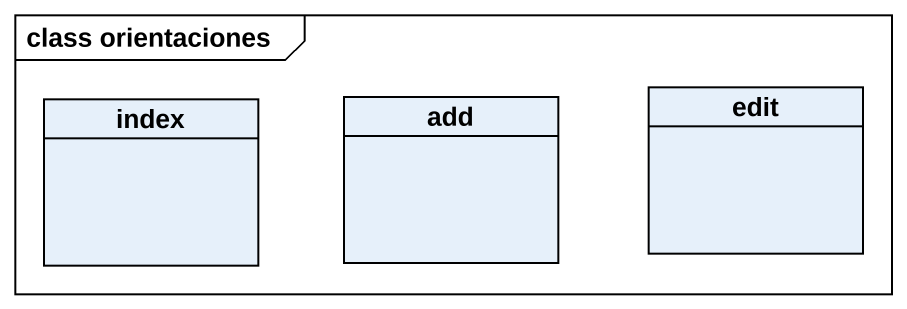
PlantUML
@startuml
mainframe class orientaciones
hide circle
hide empty members
class index
class add
class edit
@enduml
